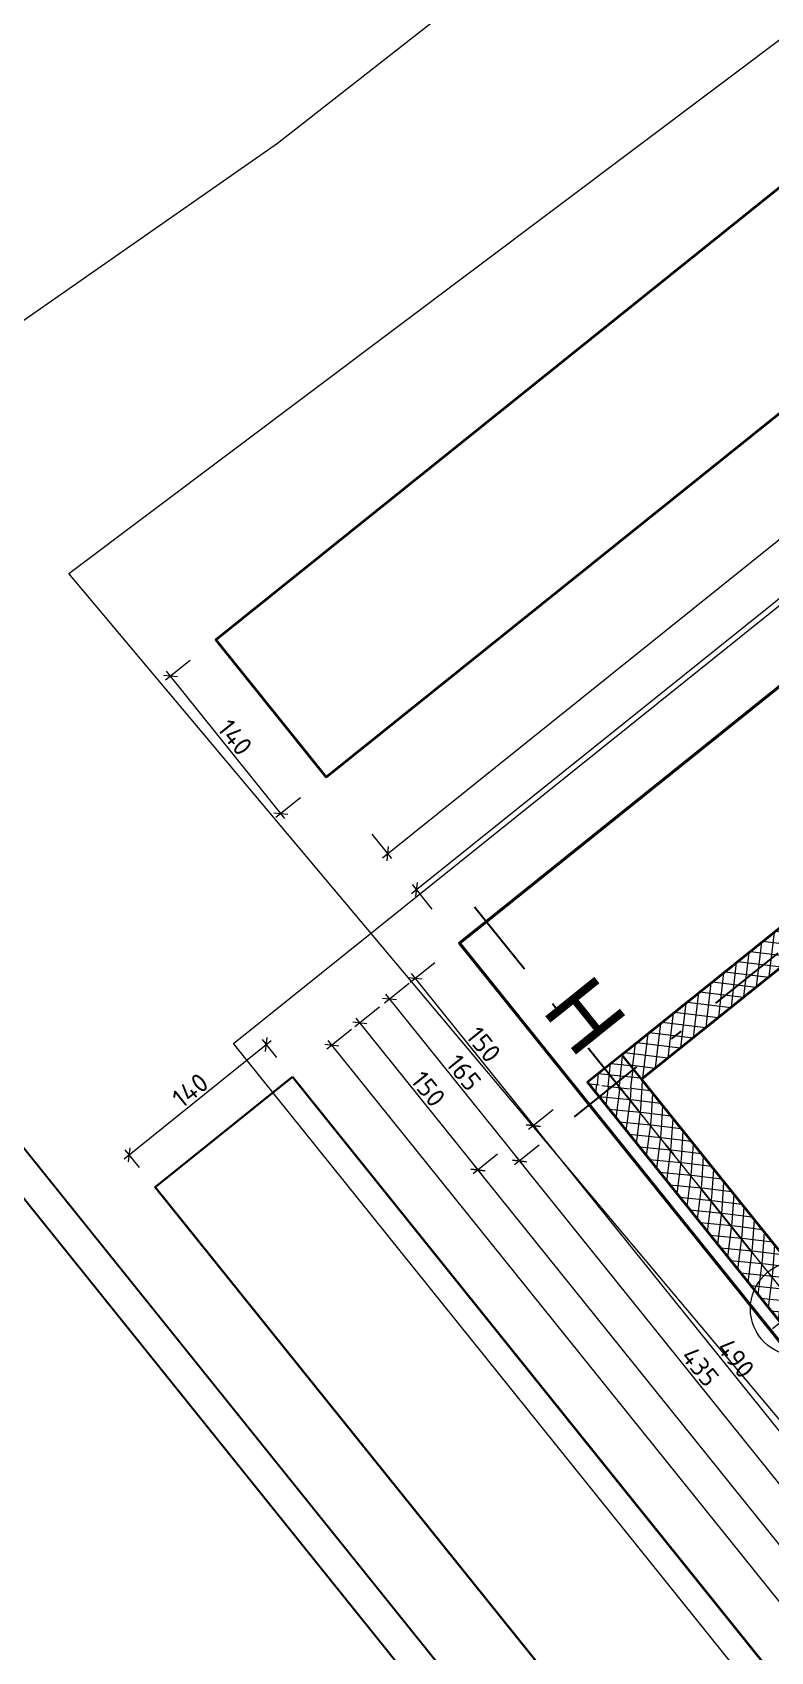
# Model space of a CAD drawing. Header units: metres. Extents: x 7511864 to 7512702, y 4691584 to 4692636.
# Drawn here: x 7511960.55 to 7511966.41, y 4692327.89 to 4692340.76 of the extents above; entities that cross this region are included whole.
import ezdxf

# ---------------------------------------------------------------- set-up
doc = ezdxf.new("R2010")
doc.units = ezdxf.units.M
doc.header["$PDMODE"] = 32
doc.header["$PDSIZE"] = 0.75
doc.linetypes.add('Dot & Dashed', pattern=[134.05555248260504, 63.499999999986, -35.27777777776999, 0, -35.27777470484902])
doc.layers.get('0').update_dxf_attribs({"lineweight": 0})
doc.layers.get('Defpoints').update_dxf_attribs({"lineweight": 0})
for name, color, linetype, lineweight in [('A - Akset_Pen_No__47', 7, 'Continuous', 25), ('A - Fleta_Pen_No__1', 7, 'Continuous', 0), ('A - Muret_Pen_No__101', 252, 'Continuous', 13), ('A - Muret_Pen_No__22', 8, 'Continuous', 35), ('A - Pllaka meskatit_Pen_No__7', 7, 'Continuous', 35), ('A - Pllaka Perdhes kolollt v2', 1, 'Continuous', 0), ('A - Shtyllat_Pen_No__101', 252, 'Continuous', 13), ('A - Shtyllat_Pen_No__22', 8, 'Continuous', 35), ('Drawing & Figure_Pen_No__6', 5, 'Continuous', 35), ('lifti project', 4, 'Continuous', 0), ('parcela', 7, 'Continuous', 0), ('Parcela Fqinje', 251, 'Continuous', 0), ('Themel pllaka o3 ferizaj pikat', 30, 'Continuous', 0)]:
    doc.layers.add(name, color=color, linetype=linetype, lineweight=lineweight)
for name, color, linetype in [('A - Muret', 7, 'Continuous'), ('A - Shtyllat', 7, 'Continuous'), ('A4_GZ', 7, 'Continuous')]:
    doc.layers.add(name, color=color, linetype=linetype)
doc.styles.add('GENERATED_STYLE_2', font='arial.ttf')
doc.styles.add('K.B', font='isocpeur.ttf')
doc.dimstyles.new('FT 1_50', dxfattribs={"dimtxt": 15, "dimasz": 8, "dimexe": 5, "dimexo": 20, "dimgap": 2, "dimtad": 1, "dimdec": 0, "dimtxsty": 'K.B', "dimblk": 'OBLIQUE', "dimcen": 2.5, "dimdle": 5, "dimclrd": 256, "dimclre": 256, "dimclrt": 256, "dimadec": 0, "dimazin": 0, "dimtfac": 1, "dimtdec": 0, "dimtmove": 0, "dimatfit": 3, "dimldrblk": 'ARCHTICK', "dimfxl": 20, "dimfxlon": 1, "dimarcsym": 0})
pattern_1 = [(44.99999999999999, (0, 0), (-64.34671472773822, 64.34671472773826), []), (135.0000000000002, (0, 0), (64.34671472773803, 64.34671472773844), [])]

# ---------------------------------------------------------------- blocks, each defined once
blk = doc.blocks.new('Slab_2', base_point=(230711.063749268, -31544.67652926594))
at = {"layer": 'A - Pllaka meskatit_Pen_No__7', "color": 7, "linetype": 'Continuous', "lineweight": 35, "flags": 128}
blk.add_lwpolyline([(230711.063749268, -31544.67652926594), (230711.063749268, -57316.15496789141), (250511.0637492677, -57316.15496789141), (250511.0637492677, -53786.30152627585, -0.325551855166116), (255155.2266219415, -47409.50501816085), (266240.1735741652, -43835.79124670484), (259305.5587494549, -22325.99998460427)], format="xyb", close=True, dxfattribs=at)
blk = doc.blocks.new('Wall_31', base_point=(232211.0637492681, -57216.15496789123))
at = {"layer": 'A - Muret_Pen_No__101', "linetype": 'Continuous', "lineweight": 13}
h = blk.add_hatch(dxfattribs=at)
h.set_pattern_fill('CONCRETE_BLOCK', color=252, style=0, pattern_type=2)
h.set_pattern_definition(pattern_1)
h.paths.add_polyline_path([(232211.063749268, -53216.15495895078), (232211.063749268, -56866.15494702986), (232461.0637224459, -56866.15494702986), (232461.0637224459, -53216.15495895078)])
at = {"layer": 'A - Muret_Pen_No__22', "color": 8, "linetype": 'Continuous', "lineweight": 35, "flags": 128}
for points in [[(232211.0637492681, -53216.15496789153), (232211.0637492681, -56866.15496789151)], [(232461.0637492681, -56866.15496789149), (232461.0637492681, -53216.1549678915)]]:
    blk.add_lwpolyline(points, dxfattribs=at)
blk = doc.blocks.new('Column_43', base_point=(234661.063749268, -57041.15496789131))
at = {"layer": 'A - Shtyllat_Pen_No__101', "linetype": 'Continuous', "lineweight": 13}
h = blk.add_hatch(dxfattribs=at)
h.set_pattern_fill('CONCRETE_BLOCK', color=252, style=0, pattern_type=2)
h.set_pattern_definition(pattern_1)
h.paths.add_polyline_path([(232211.0638207936, -57216.15492765838), (232461.0638967896, -57016.15499024331), (232461.0638967896, -56866.15488295485), (232211.0638207936, -56866.15488295485)])
h = blk.add_hatch(dxfattribs=at)
h.set_pattern_fill('CONCRETE_BLOCK', color=252, style=0, pattern_type=2)
h.set_pattern_definition(pattern_1)
h.paths.add_polyline_path([(237111.0637909913, -56866.15492616795), (232461.0637015843, -56866.15492616795), (232461.0637015843, -57016.15506027852), (237111.0637909913, -57016.15506027852)])
h = blk.add_hatch(dxfattribs=at)
h.set_pattern_fill('CONCRETE_BLOCK', color=252, style=0, pattern_type=2)
h.set_pattern_definition(pattern_1)
h.paths.add_polyline_path([(232461.0637015843, -57016.15506027852), (232211.0637492681, -57216.15496789123), (237111.0637909913, -57216.15496789123), (237111.0637909913, -57016.15506027852)])
at = {"layer": 'A - Shtyllat_Pen_No__101', "color": 252, "linetype": 'Continuous', "lineweight": 13}
for p, q in [((234661.063749268, -56961.15496789131), (234661.063749268, -56786.15496789131)), ((234581.063749268, -57041.15496789131), (232131.063749268, -57041.15496789152)), ((234741.063749268, -57041.1549678913), (237191.063749268, -57041.1549678911)), ((234661.063749268, -57121.15496789131), (234661.0637492681, -57296.15496789131))]:
    blk.add_line(p, q, dxfattribs=at)
blk.add_point((234661.063749268, -57041.15496789131), dxfattribs=at)
at = {"layer": 'A - Shtyllat_Pen_No__22', "color": 8, "linetype": 'Continuous', "lineweight": 35, "flags": 128}
for points in [[(232211.0638207936, -56866.15488295485), (232211.0638207936, -57216.15492765838)], [(237111.0637909913, -56866.15492616795), (232461.0637015843, -56866.15492616795)], [(237111.0637909913, -57016.15506027852), (237111.0637909913, -56866.15492616795)], [(232211.0637492681, -57216.15496789123), (237111.0637909913, -57216.15496789123)]]:
    blk.add_lwpolyline(points, dxfattribs=at)
blk = doc.blocks.new('_Oblique')
at = {"color": 0, "linetype": 'ByBlock', "lineweight": -2}
blk.add_line((-0.5, -0.5), (0.5, 0.5), dxfattribs=at)
blk = doc.blocks.new('*D119')
at = {"lineweight": -2, "transparency": 16777216}
for p, q in [((1632.455953142347, 597.8386423464626), (1632.455953142347, 572.8386423464626)), ((1782.455953142347, 597.8386423464626), (1782.455953142347, 572.8386423464626)), ((1627.455953142347, 577.8386423464626), (1787.455953142347, 577.8386423464626))]:
    blk.add_line(p, q, dxfattribs=at)
at = {"layer": 'Defpoints', "color": 0, "transparency": 16777216}
for p in [(1782.455953142347, 632.8241321685719), (1632.455953142347, 622.8241321685427), (1782.455953142347, 577.8386423464626)]:
    blk.add_point(p, dxfattribs=at)
at = {"lineweight": -2, "transparency": 16777216, "xscale": 8, "yscale": 8, "zscale": 8, "rotation": 180}
blk.add_blockref('_Oblique', (1632.455953142347, 577.8386423464626), dxfattribs=at)
at = {"lineweight": -2, "transparency": 16777216, "xscale": 8, "yscale": 8, "zscale": 8}
blk.add_blockref('_Oblique', (1782.455953142347, 577.8386423464626), dxfattribs=at)
at = {"transparency": 16777216, "insert": (1707.455953142347, 587.3386423464626), "char_height": 15, "attachment_point": 5, "style": 'K.B'}
blk.add_mtext('150', dxfattribs=at)
blk = doc.blocks.new('_ArchTick')
at = {"color": 0, "linetype": 'ByBlock', "const_width": 0.15}
blk.add_lwpolyline([(-0.5, -0.5), (0.5, 0.5)], dxfattribs=at)
blk = doc.blocks.new('*D120')
at = {"lineweight": -2, "transparency": 16777216}
for p, q in [((1782.455953142351, 597.8386423464535), (1782.455953142351, 572.8386423464535)), ((2272.455957314676, 597.8386423464535), (2272.455957314676, 572.8386423464535)), ((1777.455953142351, 577.8386423464535), (2277.455957314676, 577.8386423464535))]:
    blk.add_line(p, q, dxfattribs=at)
at = {"layer": 'Defpoints', "color": 0, "transparency": 16777216}
for p in [(2272.455957314676, 652.8241229298283), (1782.455953142351, 632.8241321685628), (2272.455957314676, 577.8386423464535)]:
    blk.add_point(p, dxfattribs=at)
at = {"lineweight": -2, "transparency": 16777216, "xscale": 8, "yscale": 8, "zscale": 8, "rotation": 180}
blk.add_blockref('_Oblique', (1782.455953142351, 577.8386423464535), dxfattribs=at)
at = {"lineweight": -2, "transparency": 16777216, "xscale": 8, "yscale": 8, "zscale": 8}
blk.add_blockref('_Oblique', (2272.455957314676, 577.8386423464535), dxfattribs=at)
at = {"transparency": 16777216, "insert": (2027.455955228514, 587.3386423464535), "char_height": 15, "attachment_point": 5, "style": 'K.B'}
blk.add_mtext('490', dxfattribs=at)
blk = doc.blocks.new('*D126')
at = {"lineweight": -2, "transparency": 16777216}
for p, q in [((1632.455953142347, 571.5604547969642), (1632.455953142347, 546.5604547969642)), ((1797.455953142347, 571.5604547969642), (1797.455953142347, 546.5604547969642)), ((1627.455953142347, 551.5604547969642), (1802.455953142347, 551.5604547969642))]:
    blk.add_line(p, q, dxfattribs=at)
at = {"layer": 'Defpoints', "color": 0, "transparency": 16777216}
for p in [(1632.455953142347, 622.8241321685427), (1797.455953142347, 622.8241321685427), (1797.455953142347, 551.5604547969642)]:
    blk.add_point(p, dxfattribs=at)
at = {"lineweight": -2, "transparency": 16777216, "xscale": 8, "yscale": 8, "zscale": 8, "rotation": 180}
blk.add_blockref('_Oblique', (1632.455953142347, 551.5604547969642), dxfattribs=at)
at = {"lineweight": -2, "transparency": 16777216, "xscale": 8, "yscale": 8, "zscale": 8}
blk.add_blockref('_Oblique', (1797.455953142347, 551.5604547969642), dxfattribs=at)
at = {"transparency": 16777216, "insert": (1714.955953142347, 561.0604547969642), "char_height": 15, "attachment_point": 5, "style": 'K.B'}
blk.add_mtext('165', dxfattribs=at)
blk = doc.blocks.new('*D127')
at = {"lineweight": -2, "transparency": 16777216}
for p, q in [((1797.455953142352, 571.5604547969626), (1797.455953142352, 546.5604547969626)), ((2232.455953142352, 571.5604547969626), (2232.455953142352, 546.5604547969626)), ((1792.455953142352, 551.5604547969626), (2237.455953142352, 551.5604547969626))]:
    blk.add_line(p, q, dxfattribs=at)
at = {"layer": 'Defpoints', "color": 0, "transparency": 16777216}
for p in [(1797.455953142352, 607.8241321685412), (2232.455953142352, 607.8241321685412), (2232.455953142352, 551.5604547969626)]:
    blk.add_point(p, dxfattribs=at)
at = {"lineweight": -2, "transparency": 16777216, "xscale": 8, "yscale": 8, "zscale": 8, "rotation": 180}
blk.add_blockref('_Oblique', (1797.455953142352, 551.5604547969626), dxfattribs=at)
at = {"lineweight": -2, "transparency": 16777216, "xscale": 8, "yscale": 8, "zscale": 8}
blk.add_blockref('_Oblique', (2232.455953142352, 551.5604547969626), dxfattribs=at)
at = {"transparency": 16777216, "insert": (2014.955953142352, 561.0604547969626), "char_height": 15, "attachment_point": 5, "style": 'K.B'}
blk.add_mtext('435', dxfattribs=at)
blk = doc.blocks.new('*D133')
at = {"lineweight": -2, "transparency": 16777216}
for p, q in [((1782.455953142352, 541.39960370017), (1782.455953142352, 516.39960370017)), ((3362.455955513353, 541.39960370017), (3362.455955513353, 516.39960370017)), ((3367.455955513353, 521.39960370017), (1777.455953142352, 521.39960370017))]:
    blk.add_line(p, q, dxfattribs=at)
at = {"layer": 'Defpoints', "color": 0, "transparency": 16777216}
for p in [(1782.455953142352, 632.8241321685703), (3362.455955513353, 622.8241321685412), (1782.455953142352, 521.39960370017)]:
    blk.add_point(p, dxfattribs=at)
at = {"lineweight": -2, "transparency": 16777216, "xscale": 8, "yscale": 8, "zscale": 8, "rotation": 180}
blk.add_blockref('_Oblique', (1782.455953142352, 521.39960370017), dxfattribs=at)
at = {"lineweight": -2, "transparency": 16777216, "xscale": 8, "yscale": 8, "zscale": 8}
blk.add_blockref('_Oblique', (3362.455955513353, 521.39960370017), dxfattribs=at)
at = {"transparency": 16777216, "insert": (2572.455954327852, 530.89960370017), "char_height": 15, "attachment_point": 5, "style": 'K.B'}
blk.add_mtext('1580', dxfattribs=at)
blk = doc.blocks.new('*D134')
at = {"lineweight": -2, "transparency": 16777216}
for p, q in [((1632.455953142347, 541.3996037001716), (1632.455953142347, 516.3996037001716)), ((1782.455960294905, 541.3996037001716), (1782.455960294905, 516.3996037001716)), ((1627.455953142347, 521.3996037001716), (1787.455960294905, 521.3996037001716))]:
    blk.add_line(p, q, dxfattribs=at)
at = {"layer": 'Defpoints', "color": 0, "transparency": 16777216}
for p in [(1782.455960294905, 632.8241321685719), (1632.455953142347, 622.8241321685427), (1782.455960294905, 521.3996037001716)]:
    blk.add_point(p, dxfattribs=at)
at = {"lineweight": -2, "transparency": 16777216, "xscale": 8, "yscale": 8, "zscale": 8, "rotation": 180}
blk.add_blockref('_Oblique', (1632.455953142347, 521.3996037001716), dxfattribs=at)
at = {"lineweight": -2, "transparency": 16777216, "xscale": 8, "yscale": 8, "zscale": 8}
blk.add_blockref('_Oblique', (1782.455960294905, 521.3996037001716), dxfattribs=at)
at = {"transparency": 16777216, "insert": (1707.455956718626, 530.8996037001716), "char_height": 15, "attachment_point": 5, "style": 'K.B'}
blk.add_mtext('150', dxfattribs=at)
blk = doc.blocks.new('*D135')
at = {"lineweight": -2, "transparency": 16777216}
for p, q in [((1632.455953142347, 512.9089900176268), (1632.455953142347, 487.9089900176268)), ((3612.455953142318, 512.9089900176268), (3612.455953142318, 487.9089900176268)), ((1627.455953142347, 492.9089900176268), (3617.455953142318, 492.9089900176268))]:
    blk.add_line(p, q, dxfattribs=at)
at = {"layer": 'Defpoints', "color": 0, "transparency": 16777216}
for p in [(1632.455953142347, 622.8241321685427), (3612.455953142318, 622.8241321685427), (3612.455953142318, 492.9089900176268)]:
    blk.add_point(p, dxfattribs=at)
at = {"lineweight": -2, "transparency": 16777216, "xscale": 8, "yscale": 8, "zscale": 8, "rotation": 180}
blk.add_blockref('_Oblique', (1632.455953142347, 492.9089900176268), dxfattribs=at)
at = {"lineweight": -2, "transparency": 16777216, "xscale": 8, "yscale": 8, "zscale": 8}
blk.add_blockref('_Oblique', (3612.455953142318, 492.9089900176268), dxfattribs=at)
at = {"transparency": 16777216, "insert": (2622.455953142333, 502.4089900176268), "char_height": 15, "attachment_point": 5, "style": 'K.B'}
blk.add_mtext('1980', dxfattribs=at)
blk = doc.blocks.new('*D136')
at = {"lineweight": -2, "transparency": 16777216}
for p, q in [((1612.455953142347, 452.7934342746812), (1594.359425099567, 452.7934342746812)), ((1599.359425099567, 307.7934342746812), (1599.359425099567, 457.7934342746812)), ((1612.455953142347, 312.7934342746812), (1594.359425099567, 312.7934342746812))]:
    blk.add_line(p, q, dxfattribs=at)
at = {"layer": 'Defpoints', "color": 0, "transparency": 16777216}
for p in [(1599.359425099567, 452.7934342746812), (1632.455953142347, 452.7934342746812), (1632.455953142347, 312.7934342746812)]:
    blk.add_point(p, dxfattribs=at)
at = {"lineweight": -2, "transparency": 16777216, "xscale": 8, "yscale": 8, "zscale": 8}
for p, rotation in [((1599.359425099567, 452.7934342746812), 90), ((1599.359425099567, 312.7934342746812), 270)]:
    blk.add_blockref('_Oblique', p, dxfattribs=dict(at, rotation=rotation))
at = {"transparency": 16777216, "insert": (1589.859425099567, 382.7934342746814), "char_height": 15, "attachment_point": 5, "rotation": 90, "style": 'K.B'}
blk.add_mtext('140', dxfattribs=at)
blk = doc.blocks.new('*D140')
at = {"lineweight": -2, "transparency": 16777216}
for p, q in [((1541.319523477024, 617.8241321685427), (1541.319523477025, 3352.650527924098)), ((1521.319523477025, 3347.650527924098), (1546.319523477025, 3347.650527924098)), ((1521.319523477024, 622.8241321685427), (1546.319523477024, 622.8241321685427))]:
    blk.add_line(p, q, dxfattribs=at)
at = {"layer": 'Defpoints', "color": 0, "transparency": 16777216}
for p in [(1390.455953142322, 3347.650527924098), (1541.319523477025, 3347.650527924098), (1390.455953142322, 622.8241321685427)]:
    blk.add_point(p, dxfattribs=at)
at = {"lineweight": -2, "transparency": 16777216, "xscale": 8, "yscale": 8, "zscale": 8}
for p, rotation in [((1541.319523477025, 3347.650527924098), 90), ((1541.319523477024, 622.8241321685427), 270)]:
    blk.add_blockref('_Oblique', p, dxfattribs=dict(at, rotation=rotation))
at = {"transparency": 16777216, "insert": (1531.819523477024, 1985.237330046321), "char_height": 15, "attachment_point": 5, "rotation": 90, "style": 'K.B'}
blk.add_mtext('2725', dxfattribs=at)
blk = doc.blocks.new('*D141')
at = {"lineweight": -2, "transparency": 16777216}
for p, q in [((1323.289840844969, 596.7833687484526), (1323.289840844969, 571.7833687484526)), ((1463.289840844969, 596.7833687484526), (1463.289840844969, 571.7833687484526)), ((1468.289840844969, 576.7833687484526), (1318.289840844969, 576.7833687484526))]:
    blk.add_line(p, q, dxfattribs=at)
at = {"layer": 'Defpoints', "color": 0, "transparency": 16777216}
for p in [(1323.289840844969, 622.8241321685427), (1463.289840844969, 622.8241321685427), (1323.289840844969, 576.7833687484526)]:
    blk.add_point(p, dxfattribs=at)
at = {"lineweight": -2, "transparency": 16777216, "xscale": 8, "yscale": 8, "zscale": 8, "rotation": 180}
blk.add_blockref('_Oblique', (1323.289840844969, 576.7833687484526), dxfattribs=at)
at = {"lineweight": -2, "transparency": 16777216, "xscale": 8, "yscale": 8, "zscale": 8}
blk.add_blockref('_Oblique', (1463.289840844969, 576.7833687484526), dxfattribs=at)
at = {"transparency": 16777216, "insert": (1393.289840844969, 586.2833687484526), "char_height": 15, "attachment_point": 5, "style": 'K.B'}
blk.add_mtext('140', dxfattribs=at)
blk = doc.blocks.new('*D145')
at = {"lineweight": -2, "transparency": 16777216}
for p, q in [((1597.837733617722, 3199.97197603109), (1572.837733617722, 3199.97197603109)), ((1577.837733617721, 617.8241321685427), (1577.837733617722, 3204.97197603109)), ((1597.837733617721, 622.8241321685427), (1572.837733617721, 622.8241321685427))]:
    blk.add_line(p, q, dxfattribs=at)
at = {"layer": 'Defpoints', "color": 0, "transparency": 16777216}
for p in [(1577.837733617722, 3199.97197603109), (1632.455953142351, 3199.97197603109), (1632.455953142347, 622.8241321685427)]:
    blk.add_point(p, dxfattribs=at)
at = {"lineweight": -2, "transparency": 16777216, "xscale": 8, "yscale": 8, "zscale": 8}
for p, rotation in [((1577.837733617722, 3199.97197603109), 90), ((1577.837733617721, 622.8241321685427), 270)]:
    blk.add_blockref('_Oblique', p, dxfattribs=dict(at, rotation=rotation))
at = {"transparency": 16777216, "insert": (1568.337733617721, 1911.398054099817), "char_height": 15, "attachment_point": 5, "rotation": 90, "style": 'K.B'}
blk.add_mtext('2577', dxfattribs=at)
blk = doc.blocks.new('A$C112c8b24')
at = {"lineweight": 30}
for p, q in [((1094.785707357052, 396.9068031895595), (1094.785707357054, 1781.906803189494)), ((1269.785707357056, 441.9068031895467), (1244.78571450961, 441.9068116832177))]:
    blk.add_line(p, q, dxfattribs=at)
for p, q in [((1243.321585248654, 401.9068031895595), (1243.321585248654, 401.9068031895595)), ((1094.785707357052, 86.87610529569793), (1094.785707357052, 91.87610529569793)), ((125, 25), (5920, 25)), ((125, 25), (5920, 25)), ((125, 25), (5920, 25)), ((0, 0), (5945, 0)), ((0, 0), (5945, 0)), ((0, 0), (5945, 0))]:
    blk.add_line(p, q)
at = {"lineweight": -3}
blk.add_line((1094.785707357052, 226.8761052956979), (3074.785707357027, 226.8761052956979), dxfattribs=at)
at = {"lineweight": 25}
for p, q in [((125, 25), (5920, 25)), ((0, 0), (5945, 0))]:
    blk.add_line(p, q, dxfattribs=at)
at = {"lineweight": 35}
blk.add_lwpolyline([(925.6195950596739, 396.9068031895595), (925.6195950596739, 3121.733198945115), (785.6195950596739, 3121.733198945115), (785.6195950596739, 396.9068031895595), (925.6195950596739, 396.9068031895595)], dxfattribs=at)
at = {"color": 5, "lineweight": 40}
blk.add_lwpolyline([(3074.785707357024, 749.8921473511155), (3074.785707357027, 396.9068031895595), (1094.785707357052, 396.9068031895595), (1094.785707357056, 2974.054647052107)], dxfattribs=at)
at = {"lineweight": 30}
for points in [[(1244.785707357056, 441.906803189544), (1244.785707357056, 406.9068031895795), (1734.785711529381, 406.9068031895722), (1734.785711529381, 441.9068073619082), (1244.78571450961, 441.9068116832177), (1244.78571450961, 406.9068031895795)], [(1094.785707357052, 226.8761052956979), (3074.785707357027, 226.8761052956979), (3074.785707357027, 176.8761052956979), (2824.785709728058, 176.8761052956979), (2684.785709728058, 86.87610529569793), (1094.785707357052, 86.87610529569793), (1094.785707357052, 226.8761052956979)]]:
    blk.add_lwpolyline(points, dxfattribs=at)
at = {"layer": 'A - Akset_Pen_No__47', "color": 3, "linetype": 'Dot & Dashed', "lineweight": 25, "flags": 128}
for points in [[(1259.785707357056, 381.9068031895579), (1259.785707357056, 3042.293499103732)], [(1079.785707357056, 424.4068031895652), (3089.785707357027, 424.4068031895652)]]:
    blk.add_lwpolyline(points, dxfattribs=at)
at = {"layer": 'A4_GZ', "color": 0}
for p, q in [((125, 25), (5920, 25)), ((0, 0), (5945, 0))]:
    blk.add_line(p, q, dxfattribs=at)
at = {"layer": 'A - Muret', "color": 8, "lineweight": 35, "xscale": 0.1, "yscale": 0.1, "zscale": 0.1}
blk.add_blockref('Wall_31', (1244.785707357056, 406.9068031895724), dxfattribs=at)
at = {"layer": 'A - Shtyllat', "color": 8, "lineweight": 35, "xscale": 0.1, "yscale": 0.1, "zscale": 0.1}
blk.add_blockref('Column_43', (1489.785707357056, 424.4068031895724), dxfattribs=at)
at = {"layer": 'Drawing & Figure_Pen_No__6', "color": 5, "linetype": 'Continuous', "lineweight": 30, "xscale": 0.1, "yscale": 0.1, "zscale": 0.1}
blk.add_blockref('Slab_2', (1094.785707357056, 2974.054647052107), dxfattribs=at)
at = {"layer": 'A - Fleta_Pen_No__1', "color": 7, "linetype": 'Continuous', "lineweight": 13, "insert": (1177.164394889587, 413.7043384367471), "char_height": 50, "attachment_point": 7, "style": 'GENERATED_STYLE_2'}
blk.add_mtext('\\A1;{\\C152;\\c12285479;H}', dxfattribs=at)
for base, p1, p2, angle, picture, middle in [((1003.64927769173, 3121.733198945115), (852.7857073570267, 396.9068031895595), (852.7857073570267, 3121.733198945115), 90, '*D140', (994.1492776917291, 1759.320001067338)), ((785.6195950596739, 350.8660397694694), (925.6195950596739, 396.9068031895595), (785.6195950596739, 396.9068031895595), 180, '*D141', (855.6195950596739, 360.3660397694694))]:
    dim = blk.add_linear_dim(base=base, p1=p1, p2=p2, angle=angle, dimstyle='FT 1_50')
    dim.commit()
    dim.dimension.update_dxf_attribs({"geometry": picture, "text_midpoint": middle, "insert": (-537.6702457852953, -225.9173289789833)})
for p1, p2, distance, picture, middle in [((1094.785707357052, 396.9068031895595), (1094.785707357056, 2974.054647052107), 54.61821952462901, '*D145', (1030.667487832426, 1685.480725120834)), ((1094.785707357052, 86.87610529569793), (1094.785707357052, 226.8761052956979), 33.09652804278085, '*D136', (1052.189179314271, 156.8761052956982))]:
    dim = blk.add_aligned_dim(p1=p1, p2=p2, distance=distance, dimstyle='FT 1_50')
    dim.commit()
    dim.dimension.update_dxf_attribs({"geometry": picture, "text_midpoint": middle, "insert": (-537.6702457852953, -225.9173289789833)})
for base, p1, p2, picture, middle in [((1734.785711529381, 351.9213133674702), (1244.785707357056, 406.9068031895795), (1734.785711529381, 426.906793950845), '*D120', (1489.785709443218, 361.4213133674702)), ((1244.785707357052, 351.9213133674793), (1094.785707357052, 396.9068031895595), (1244.785707357052, 406.9068031895886), '*D119', (1169.785707357052, 361.4213133674793)), ((1244.78571450961, 295.4822747211883), (1094.785707357052, 396.9068031895595), (1244.78571450961, 406.9068031895886), '*D134', (1169.785710933331, 304.9822747211883)), ((1244.785707357056, 295.4822747211867), (2824.785709728058, 396.9068031895579), (1244.785707357056, 406.906803189587), '*D133', (2034.785708542557, 304.9822747211867)), ((1259.785707357052, 325.6431258179809), (1094.785707357052, 396.9068031895595), (1259.785707357052, 396.9068031895595), '*D126', (1177.285707357052, 335.1431258179809)), ((3074.785707357023, 266.9916610386435), (1094.785707357052, 396.9068031895595), (3074.785707357023, 396.9068031895595), '*D135', (2084.785707357038, 276.4916610386435)), ((1694.785707357056, 325.6431258179794), (1259.785707357056, 381.9068031895579), (1694.785707357056, 381.9068031895579), '*D127', (1477.285707357056, 335.1431258179794))]:
    dim = blk.add_linear_dim(base=base, p1=p1, p2=p2, dimstyle='FT 1_50')
    dim.commit()
    dim.dimension.update_dxf_attribs({"geometry": picture, "text_midpoint": middle, "insert": (-537.6702457852953, -225.9173289789833)})

msp = doc.modelspace()

# ---------------------------------------------------------------- linework, layer by layer
at = {"layer": 'A - Pllaka Perdhes kolollt v2', "color": 6, "linetype": 'Continuous', "flags": 128}
msp.add_lwpolyline([(7511962.147605797, 4692332.719527228), (7511983.924078942, 4692350.209557033), (7512010.851815436, 4692332.480324347), (7511997.159025718, 4692311.683269011), (7511985.92796456, 4692319.077804254, 0.3255518551298186), (7511980.282645076, 4692318.811124776), (7511976.049179041, 4692315.410966878)], format="xyb", close=True, dxfattribs=at)
at = {"layer": 'A - Pllaka Perdhes kolollt v2', "linetype": 'Continuous', "flags": 128}
msp.add_lwpolyline([(7511964.959329545, 4692332.412591453), (7511984.040827252, 4692347.738120127), (7512008.081546759, 4692331.909700602), (7511996.588401974, 4692314.453537687), (7511987.027787026, 4692320.748250465, 0.325551855165803), (7511979.030251089, 4692320.370454537), (7511976.356114816, 4692318.222690625)], format="xyb", close=True, dxfattribs=at)
at = {"layer": 'parcela'}
msp.add_lwpolyline([(7512014.001, 4692331.061000001), (7512007.601, 4692322.736), (7511996.727999999, 4692308.593), (7511996.477999999, 4692308.808), (7511984.225, 4692318.67), (7511979.511, 4692314.209), (7511960.838, 4692336.459), (7511966.627, 4692340.808), (7511982.768999999, 4692353.148), (7511985.852999999, 4692355.253), (7512004.361, 4692337.945), (7512007.31, 4692335.187), (7512013.22, 4692331.467), (7512014.001, 4692331.061000001)], dxfattribs=at)
at = {"layer": 'Parcela Fqinje', "flags": 128}
msp.add_lwpolyline([(7511937.962, 4692322.418000001), (7511950.248, 4692331.331999999), (7511962.497, 4692339.88), (7511968.34, 4692344.458000001), (7511984.021000001, 4692356.967), (7511985.852999999, 4692355.253)], dxfattribs=at)
at = {"layer": 'Themel pllaka o3 ferizaj pikat', "flags": 128}
msp.add_lwpolyline([(7512009.128, 4692333.136), (7511999.066503164, 4692317.853206729), (7511996.7, 4692314.26), (7511986.973, 4692320.665, 0.1587437061329291), (7511982.972241618, 4692321.761270221, 0.1586342212972889), (7511979.093, 4692320.292), (7511976.341, 4692318.082), (7511974.775507532, 4692320.031162184), (7511963.942, 4692333.519), (7511984.035, 4692349.657)], format="xyb", close=True, dxfattribs=at)

# ---------------------------------------------------------------- block references
at = {"layer": 'lifti project', "xscale": 0.01, "yscale": 0.01, "zscale": 0.01, "rotation": 308.7703677864264}
msp.add_blockref('A$C112c8b24', (7511953.991434605, 4692339.569475741), dxfattribs=at)

doc.saveas('drawing.dxf')
